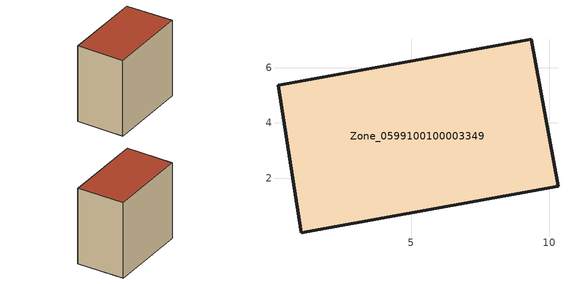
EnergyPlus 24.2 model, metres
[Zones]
Zone_0599100100003349
 floor ground (C_G): 1.02,0.01 0.18,5.37 9.35,7.04 10.32,1.71 z0
 wall outside (C_F): 0.18,5.37 1.02,0.01 10.32,1.71 9.35,7.04 0.18,5.37 z0:8.78
 roof outside (C_R): 10.32,1.71 9.35,7.04 0.18,5.37 1.02,0.01 z8.78
[BUILDING]
Pand.0599100100003349: North Axis=0; Terrain=City; Loads Convergence Tolerance Value=0.04; Temperature Convergence Tolerance Value=0.4; Solar Distribution=FullExterior; Maximum Number of Warmup Days=25; Minimum Number of Warmup Days=1
[Site:Location]
Rotterdam.The.Hague.AP_ZH_NLD Design_Conditions: Latitude=51.96; Longitude=4.45; Time Zone=1; Elevation=-4.5
[SITE:GROUNDTEMPERATURE:BUILDINGSURFACE]
18, 18, 18, 18, 18, 18, 18, 18, 18, 18, 18, 18
[MATERIAL] Thermal Absorptance=0.9; Solar Absorptance=0.7; Visible Absorptance=0.7
Name | Roughness | Thickness | Conductivity | Density | Specific Heat
G.TC.2006-2014 | MediumSmooth | 0.15 | 0.06 | 540 | 1210
F.TC.2006-2014 | Rough | 0.3 | 0.12 | 1920 | 840
R.TC.2006-2014 | MediumRough | 0.2 | 0.08 | 1500 | 1000
[CONSTRUCTION]
C_G: G.TC.2006-2014
C_F: F.TC.2006-2014
C_R: R.TC.2006-2014
[ZONE]
Zone_0599100100003349: Type=1; Multiplier=1; Ceiling Height=Autocalculate; Volume=Autocalculate; Floor Area=autocalculate; Part of Total Floor Area=Yes
[ZONEINFILTRATION:DESIGNFLOWRATE]
Infil_Zone_0599100100003349: Zone or ZoneList or Space or SpaceList=Zone_0599100100003349; Schedule=AlwaysOn; Design Flow Rate Calculation Method=Flow/Area; Flow Rate per Floor Area=0.0015; Constant Term Coefficient=1; Temperature Term Coefficient=0; Velocity Term Coefficient=0; Velocity Squared Term Coefficient=0
[HVACTEMPLATE:ZONE:IDEALLOADSAIRSYSTEM]
Zone_0599100100003349: Maximum Heating Supply Air Temperature=50; Minimum Cooling Supply Air Temperature=13; Maximum Heating Supply Air Humidity Ratio=0.0156; Minimum Cooling Supply Air Humidity Ratio=0.0077; Heating Limit=NoLimit; Cooling Limit=NoLimit; Dehumidification Control Type=ConstantSensibleHeatRatio; Cooling Sensible Heat Ratio=0.7; Dehumidification Setpoint=60; Humidification Control Type=None; Humidification Setpoint=30; Outdoor Air Method=None; Outdoor Air Flow Rate per Person=0.00944; Outdoor Air Flow Rate per Zone Floor Area=0; Outdoor Air Flow Rate per Zone=0; Demand Controlled Ventilation Type=None; Outdoor Air Economizer Type=NoEconomizer; Heat Recovery Type=None; Sensible Heat Recovery Effectiveness=0.7; Latent Heat Recovery Effectiveness=0.65
[ZONECONTROL:THERMOSTAT]
ThermostatControl_Zone_0599100100003349: Zone or ZoneList=Zone_0599100100003349; Control Type Schedule=DualSetpointControlType; Control 1=Thermostat_Zone_0599100100003349; Temperature Difference Between Cutout And Setpoint=0
[THERMOSTATSETPOINT:DUALSETPOINT]
Thermostat_Zone_0599100100003349: Heating Setpoint Temperature Schedule=HeatingSetpoint_Zone_0599100100003349; Cooling Setpoint Temperature Schedule=CoolingSetpoint_Zone_0599100100003349
[SCHEDULE:COMPACT]
HeatingSetpoint_Zone_0599100100003349: Through: 12/31, For: AllDays, Until: 24:00, 21
CoolingSetpoint_Zone_0599100100003349: Through: 12/31, For: AllDays, Until: 24:00, 24
DualSetpointControlType: Through: 12/31, For: AllDays, Until: 24:00, 4
AlwaysOn: Through: 12/31, For: AllDays, Until: 24:00, 1
